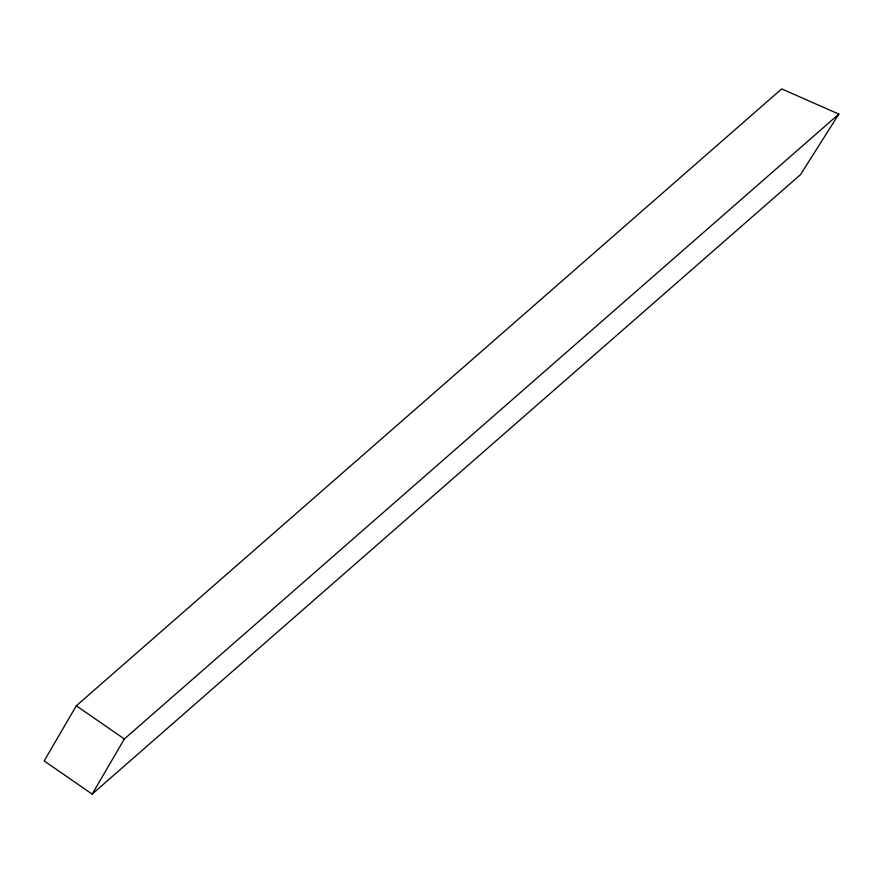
<?xml version="1.0" encoding="UTF-8"?>
<svg xmlns="http://www.w3.org/2000/svg" width="883" height="883" viewBox="0 0 883 883"><rect width="100%" height="100%" fill="white"/><g stroke="black" fill="none" stroke-linecap="round" stroke-linejoin="round"><path stroke-width="1.32" d="M76.324 705.782L44.15 760.914L92.174 794.104L800.55 174.591L838.85 114.095L781.698 88.896L76.324 705.782L124.348 738.972L838.85 114.095M92.174 794.104L124.348 738.972"/></g></svg>
